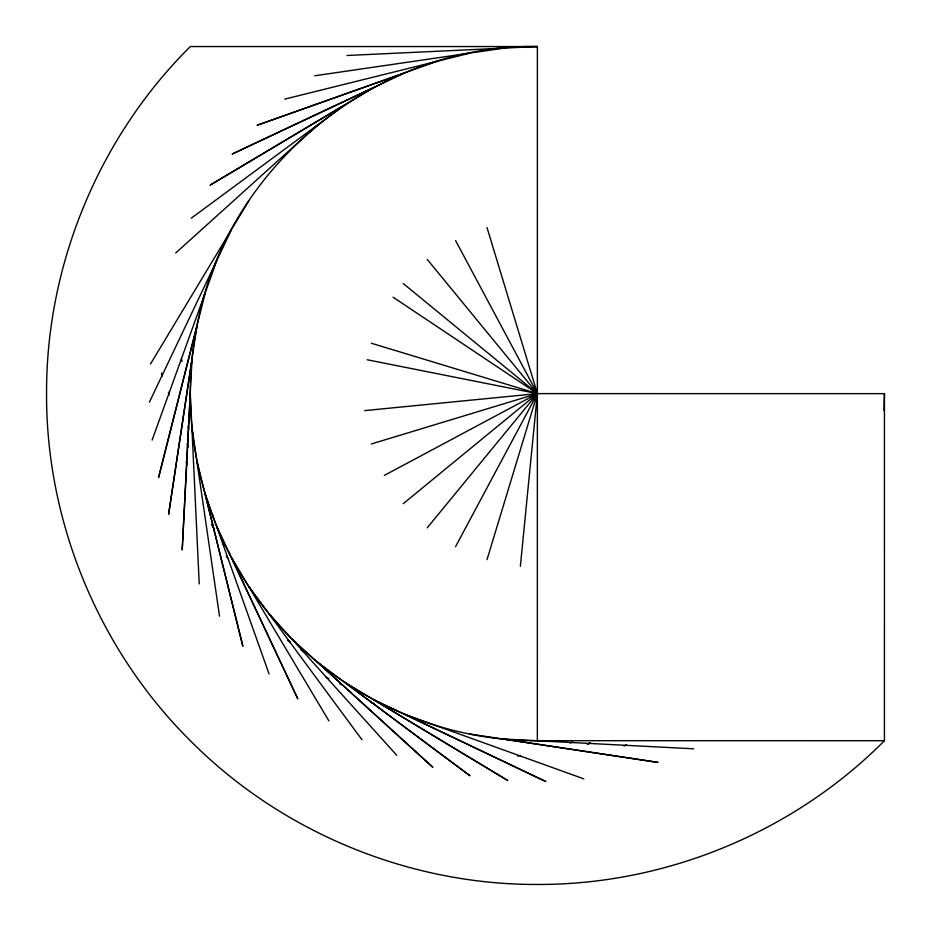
<?xml version="1.0" encoding="UTF-8"?>
<svg xmlns="http://www.w3.org/2000/svg" width="931" height="931" viewBox="0 0 931 931"><rect width="100%" height="100%" fill="white"/><g stroke="black" fill="none" stroke-linecap="round" stroke-linejoin="round"><path stroke-width="1.4" d="M884.415 740.727L537.35 740.692L537.385 46.55L190.308 46.55C98.977 137.194 46.073 264.928 46.55 393.604C46.061 522.279 98.965 650.024 190.296 740.669C280.929 832.011 408.662 884.927 537.338 884.45C666.014 884.939 793.759 832.046 884.415 740.727L884.45 393.65L537.385 393.615L364.684 410.618M884.45 393.65L884.031 410.687M520.359 566.316L537.385 393.615L487.006 227.56M205.262 292.858L158.549 477.603L196.988 325.897C225.477 167.44 376.415 43.582 537.385 46.55L347.03 55.488M486.994 559.671L537.385 393.615L455.585 240.57M152.137 440.072L216.737 260.785M149.437 402.087L231.295 230.004M455.562 546.66L537.385 393.615L427.294 259.47M150.473 364.021L248.81 200.793M427.282 527.749L537.385 393.615L403.239 283.524M175.726 252.988L317.203 125.324M403.228 503.694L537.385 393.615L393.091 297.198M191.251 218.215L344.563 105.04L210.115 185.141L373.773 87.526L232.122 154.069L404.566 72.967L257.072 125.301L436.639 61.493M624.026 746.103L626.295 744.777M384.328 475.415L537.385 393.615L371.318 343.236M587.67 743.939L590.394 742.961M587.321 744.125L590.045 743.147M371.318 443.982L537.385 393.615L367.186 359.762M569.947 742.915L572.763 742.205M517.741 756.17L520.534 755.472M284.723 99.117L469.678 53.218M314.794 75.772L503.368 48.226M537.35 740.692C434.893 741.227 333.635 693.327 269.082 613.773C203.656 534.929 176.448 426.258 196.988 325.897L168.604 514.331L191.984 359.587L182.208 549.895L190.308 393.604L199.234 583.958M693.642 748.803L503.322 739.016L658.077 762.408L469.631 734.012M371.318 702.533L374.041 703.499M389.007 708.817L391.73 709.783M583.807 778.863L404.531 714.263L545.834 781.563L373.75 699.693L507.767 780.527L344.54 682.179L469.98 775.756L317.18 661.894L432.857 767.307L291.95 639.015M326.164 677.396L328.783 678.629M339.664 683.68L342.282 684.913M394.104 709.352L396.711 710.574M288.04 640.4L290.367 642.122M300.864 649.861L303.203 651.584M287.644 640.179L289.96 641.89M269.082 613.773L396.734 755.262M226.28 556.238L228.002 558.553M248.786 586.425L361.961 739.738M211.558 524.607L214.537 529.553M222.73 543.157L224.22 545.624M328.876 720.885L231.284 557.204L297.804 698.867L216.725 526.411M186.025 462.055L187.259 464.662M217.028 527.237L218.273 529.844M228.805 552.002L230.05 554.608M161.505 373.156L162.494 375.891M168.371 392.137L169.349 394.86M187.061 443.924L188.132 447.055M212.291 514.121L213.28 516.856M269.047 673.916L205.251 494.349L242.863 646.265L196.976 461.31M188.085 426.212L188.795 429.016M181.498 358.54L181.929 361.403M192.682 432.775L193.113 435.627M191.984 427.62L219.518 616.182"/></g></svg>
